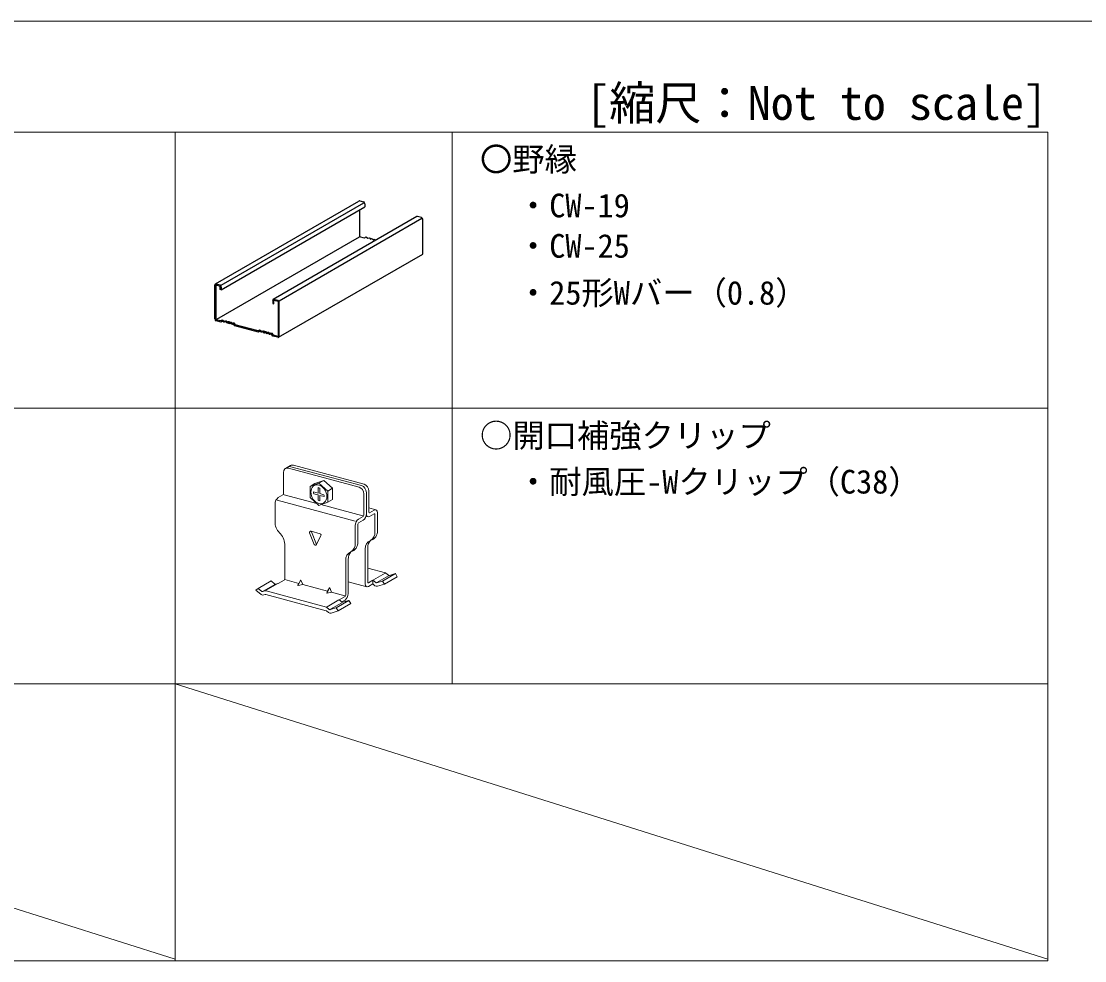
# Model space of a CAD drawing. Units: millimetres on the paper, enlarged 20 times. Extents: x -3900 to 3900, y -2693 to 2650.
# Drawn here: x -1152 to 0, y 1633 to 2650 of the extents above; entities that cross this region are included whole.
import ezdxf
from ezdxf.enums import TextEntityAlignment as Align

# ---------------------------------------------------------------- set-up
doc = ezdxf.new("R2010")
doc.units = ezdxf.units.MM
doc.header["$LTSCALE"] = 20
for name, color, linetype, lineweight in [('0-3_野縁', 2, 'Continuous', 25), ('0-B_補強金具・金具・その他', 3, 'Continuous', 18), ('F-3_野縁', 3, 'Continuous', 18)]:
    doc.layers.add(name, color=color, linetype=linetype, lineweight=lineweight)
doc.layers.add('0-6_文字', color=7, linetype='Continuous')
doc.layers.add('F-6_文字', color=7, linetype='Continuous')
doc.styles.add('ＭＳ ゴシック', font='')
doc.styles.get('ＭＳ ゴシック').set_extended_font_data('MS Gothic')

msp = doc.modelspace()

# ---------------------------------------------------------------- linework, layer by layer
at = {"layer": '0-3_野縁'}
for p, q in [((-941.59, 2365.57), (-786.08, 2455.36)), ((-785.26, 2455.45), (-781.09, 2454.33)), ((-935.21, 2364.17), (-780.73, 2453.36)), ((-935.21, 2359.37), (-779.69, 2449.16)), ((-785.54, 2445.78), (-785.54, 2416.67)), ((-779.69, 2452.36), (-779.69, 2449.16)), ((-723.49, 2438.59), (-879, 2348.8)), ((-872.61, 2347.4), (-717.91, 2436.72)), ((-718.49, 2437.56), (-722.67, 2438.68)), ((-717.1, 2397.98), (-717.1, 2435.59)), ((-940.14, 2327.42), (-785.54, 2416.67)), ((-780.25, 2415.26), (-785.54, 2416.67)), ((-780.25, 2415.26), (-778.65, 2416.43)), ((-776.57, 2415.07), (-775.17, 2415.5)), ((-775.17, 2415.5), (-774.48, 2415.31)), ((-774.48, 2415.31), (-773.44, 2414.23)), ((-773.44, 2414.23), (-772.39, 2414.75)), ((-772.39, 2414.75), (-771.7, 2414.57)), ((-771.7, 2414.57), (-770.65, 2413.49)), ((-770.65, 2413.49), (-769.61, 2414.01)), ((-769.61, 2414.01), (-768.92, 2413.82)), ((-768.92, 2413.82), (-767.87, 2412.74)), ((-873.18, 2307.86), (-717.1, 2397.98)), ((-942.16, 2327.64), (-942.16, 2364.44)), ((-941.05, 2364.46), (-936.32, 2363.19)), ((-941.05, 2364.46), (-941.05, 2326.89)), ((-940.77, 2365.66), (-936.6, 2364.55)), ((-935.21, 2362.57), (-935.21, 2359.37)), ((-935.21, 2359.37), (-935.9, 2359.56)), ((-879.57, 2347.67), (-879.57, 2344.47)), ((-873.73, 2346.42), (-878.46, 2347.69)), ((-874, 2347.77), (-878.18, 2348.89)), ((-873.73, 2346.42), (-873.73, 2308.85)), ((-872.61, 2309), (-872.61, 2345.8)), ((-935.76, 2325.47), (-941.05, 2326.89)), ((-935.41, 2324.23), (-940.77, 2325.66)), ((-935.76, 2325.47), (-934.16, 2326.65)), ((-932.08, 2325.29), (-930.68, 2325.71)), ((-930.68, 2325.71), (-929.99, 2325.53)), ((-929.99, 2325.53), (-928.95, 2324.45)), ((-928.95, 2324.45), (-927.9, 2324.97)), ((-927.9, 2324.97), (-927.21, 2324.78)), ((-927.21, 2324.78), (-926.16, 2323.7)), ((-926.16, 2323.7), (-925.12, 2324.22)), ((-925.12, 2324.22), (-924.43, 2324.04)), ((-924.43, 2324.04), (-923.38, 2322.96)), ((-923.38, 2322.96), (-922.34, 2323.48)), ((-922.34, 2323.48), (-921.64, 2323.29)), ((-920.39, 2320.2), (-921.99, 2322.23)), ((-921.64, 2323.29), (-920.04, 2321.26)), ((-895.42, 2314.67), (-920.04, 2321.26)), ((-895.42, 2314.67), (-893.83, 2315.84)), ((-893.83, 2315.84), (-893.13, 2315.65)), ((-893.13, 2315.65), (-891.74, 2314.48)), ((-891.74, 2314.48), (-890.35, 2314.91)), ((-890.35, 2314.91), (-889.65, 2314.72)), ((-889.65, 2314.72), (-888.61, 2313.64)), ((-888.61, 2313.64), (-887.57, 2314.16)), ((-887.57, 2314.16), (-886.87, 2313.97)), ((-886.87, 2313.97), (-885.83, 2312.89)), ((-885.83, 2312.89), (-884.78, 2313.42)), ((-884.78, 2313.42), (-884.09, 2313.23)), ((-884.09, 2313.23), (-882.7, 2312.06)), ((-882.7, 2312.06), (-881.31, 2312.48)), ((-879.36, 2309.21), (-880.96, 2311.24)), ((-874.01, 2307.78), (-879.36, 2309.21)), ((-873.73, 2308.85), (-879.01, 2310.27))]:
    msp.add_line(p, q, dxfattribs=at)
for points in [[(-778.65, 2416.43), (-777.96, 2416.24), (-776.57, 2415.07)], [(-935.21, 2359.37), (-936.32, 2359.67), (-936.32, 2363.19)], [(-879.57, 2344.47), (-878.46, 2344.17), (-878.46, 2347.69)], [(-921.99, 2322.23), (-923.03, 2321.71), (-923.73, 2321.9), (-924.77, 2322.98), (-925.82, 2322.46), (-926.51, 2322.64), (-927.56, 2323.72), (-928.6, 2323.2), (-929.29, 2323.39), (-930.34, 2324.47), (-931.73, 2324.04), (-932.42, 2324.23), (-933.81, 2325.4), (-935.41, 2324.23)], [(-934.16, 2326.65), (-933.47, 2326.46), (-932.08, 2325.29)], [(-890, 2313.66), (-891.39, 2313.23), (-892.09, 2313.42), (-893.48, 2314.59), (-895.08, 2313.42), (-920.39, 2320.2)], [(-880.96, 2311.24), (-882.35, 2310.81), (-883.05, 2311), (-884.44, 2312.17), (-885.48, 2311.65), (-886.18, 2311.84), (-887.22, 2312.92), (-888.26, 2312.39), (-888.96, 2312.58), (-890, 2313.66)], [(-881.31, 2312.48), (-880.61, 2312.3), (-879.01, 2310.27)]]:
    msp.add_lwpolyline(points, dxfattribs=at)
for centre, start_param, end_param in [((-785.26, 2453.85), 5.6914085, 6.3251409), ((-781.09, 2452.73), 4.1206122, 5.6914085), ((-722.67, 2437.08), 5.6914085, 6.3251409), ((-718.49, 2435.96), 4.1206122, 5.6914085), ((-940.77, 2364.06), 5.6914085, 7.2622048), ((-936.6, 2362.95), 4.1206122, 5.6914085), ((-878.18, 2347.29), 5.6914085, 7.2622048), ((-874, 2346.17), 4.1206122, 5.6914085), ((-940.77, 2327.26), 0.9790195, 2.5498158), ((-874, 2309.37), 2.5498158, 4.1206122)]:
    msp.add_ellipse(centre, major_axis=(-0.78, 1.54), ratio=0.751651, start_param=start_param, end_param=end_param, dxfattribs=at)
at = {"layer": '0-B_補強金具・金具・その他'}
for p, q in [((-865.65, 2165.76), (-860.11, 2168.96)), ((-862.57, 2166.09), (-786.06, 2145.59)), ((-859.79, 2167.69), (-783.29, 2147.19)), ((-857.02, 2169.29), (-780.52, 2148.79)), ((-867.78, 2161.49), (-867.78, 2138.49)), ((-839.07, 2146.41), (-829.51, 2149.84)), ((-839.07, 2146.41), (-833.88, 2149.41)), ((-839.07, 2134.41), (-839.07, 2146.41)), ((-830.38, 2139.08), (-830.38, 2145.01)), ((-829.51, 2149.84), (-824.32, 2152.84)), ((-828.64, 2138.61), (-828.64, 2144.28)), ((-819.95, 2141.28), (-814.75, 2144.28)), ((-874.55, 2131.51), (-790.06, 2108.88)), ((-868.48, 2137.09), (-873.53, 2134.17)), ((-866.94, 2137.27), (-831.73, 2127.83)), ((-829.51, 2125.84), (-839.07, 2134.41)), ((-830.38, 2139.08), (-835.24, 2140.38)), ((-830.38, 2137.08), (-835.03, 2138.32)), ((-830.38, 2137.08), (-830.38, 2131.41)), ((-828.64, 2138.61), (-823.99, 2137.37)), ((-828.64, 2136.61), (-823.78, 2135.31)), ((-828.64, 2136.61), (-828.64, 2130.68)), ((-819.95, 2129.28), (-814.75, 2132.28)), ((-780.85, 2138.2), (-780.85, 2115.2)), ((-778.08, 2139.8), (-778.08, 2116.8)), ((-775.31, 2141.4), (-775.31, 2118.4)), ((-877, 2127.17), (-877, 2108.17)), ((-819.95, 2129.28), (-829.51, 2125.84)), ((-827.29, 2126.64), (-781.8, 2114.45)), ((-775.31, 2123.05), (-767.81, 2121.04)), ((-769.56, 2120.72), (-774.61, 2117.8)), ((-781.54, 2113.8), (-786.6, 2110.88)), ((-781.54, 2109.8), (-786.6, 2106.88)), ((-774.61, 2113.8), (-769.56, 2116.72)), ((-768.86, 2116.12), (-768.86, 2102.81)), ((-766.09, 2117.72), (-766.09, 2098.79)), ((-828.08, 2095.06), (-837.96, 2097.71)), ((-832.17, 2083.4), (-837.59, 2097.08)), ((-790.06, 2103.88), (-790.06, 2084.88)), ((-787.29, 2105.48), (-787.29, 2086.48)), ((-768.86, 2102.75), (-768.86, 2097.24)), ((-834.56, 2083.49), (-839.51, 2095.98)), ((-832.19, 2083.39), (-827.25, 2093.22)), ((-790.06, 2090.5), (-790.06, 2084.99)), ((-866.56, 2046.38), (-866.56, 2083.9)), ((-779.3, 2040.91), (-779.3, 2078.51)), ((-776.52, 2042.51), (-776.52, 2080.05)), ((-800.5, 2028.67), (-800.5, 2065.67)), ((-797.72, 2030.27), (-797.72, 2067.27)), ((-757.34, 2052.77), (-776.52, 2057.91)), ((-770.47, 2045.01), (-757.56, 2052.46)), ((-760.55, 2043.92), (-746.69, 2051.92)), ((-756.95, 2052.57), (-754.06, 2050.13)), ((-753.13, 2049.94), (-746.69, 2051.92)), ((-746.69, 2051.92), (-744.59, 2048.56)), ((-889.9, 2032.84), (-877.23, 2040.16)), ((-886.57, 2033.82), (-873.94, 2041.12)), ((-877.39, 2040.66), (-881.33, 2043.98)), ((-876.45, 2040.47), (-873.49, 2041.38)), ((-867.26, 2044.98), (-873.49, 2041.38)), ((-866.56, 2045.38), (-851.35, 2041.3)), ((-852.16, 2039.27), (-851.35, 2041.3)), ((-849.67, 2044.23), (-852.01, 2039.5)), ((-851.92, 2039), (-847, 2040.13)), ((-849.38, 2044.86), (-851.35, 2041.3)), ((-849.02, 2044.84), (-847, 2040.13)), ((-847, 2040.13), (-820.06, 2032.91)), ((-797.72, 2042.98), (-777.58, 2037.59)), ((-770.98, 2044.71), (-775.83, 2041.91)), ((-770.98, 2040.71), (-775.83, 2037.91)), ((-770.98, 2044.71), (-770.98, 2040.71)), ((-767.92, 2042.13), (-770.98, 2044.71)), ((-768.75, 2038.84), (-770.98, 2040.71)), ((-766.98, 2041.94), (-760.55, 2043.92)), ((-766.58, 2042.32), (-754.28, 2049.41)), ((-765.94, 2038.26), (-758.45, 2040.56)), ((-760.55, 2043.92), (-758.45, 2040.56)), ((-744.59, 2048.56), (-758.45, 2040.56)), ((-892.08, 2029.36), (-897.78, 2034.17)), ((-891.24, 2032.66), (-895.18, 2035.98)), ((-888.17, 2033.12), (-890.31, 2032.47)), ((-887.62, 2029.29), (-889.26, 2028.79)), ((-887.07, 2029.3), (-821.5, 2011.73)), ((-886.52, 2033.15), (-821.28, 2015.67)), ((-820.86, 2030.89), (-820.06, 2032.91)), ((-818.37, 2035.84), (-820.71, 2031.12)), ((-820.63, 2030.62), (-815.71, 2031.75)), ((-818.08, 2036.47), (-820.06, 2032.91)), ((-817.72, 2036.46), (-815.71, 2031.75)), ((-815.71, 2031.75), (-801.33, 2027.9)), ((-820.65, 2016.04), (-807.86, 2023.42)), ((-816.88, 2013.28), (-804.58, 2020.37)), ((-810.85, 2014.88), (-796.99, 2022.88)), ((-794.89, 2019.52), (-808.75, 2011.52)), ((-801.19, 2027.27), (-807.42, 2023.67)), ((-804.36, 2021.09), (-807.42, 2023.67)), ((-801.19, 2023.27), (-804.61, 2021.3)), ((-803.42, 2020.9), (-796.99, 2022.88)), ((-796.99, 2022.88), (-794.89, 2019.52)), ((-818.22, 2013.09), (-821.28, 2015.67)), ((-821.11, 2011.53), (-819.05, 2009.8)), ((-817.28, 2012.9), (-810.85, 2014.88)), ((-816.24, 2009.22), (-808.75, 2011.52)), ((-810.85, 2014.88), (-808.75, 2011.52))]:
    msp.add_line(p, q, dxfattribs=at)
for points in [[(-833.88, 2149.41), (-824.32, 2152.84), (-814.75, 2144.28), (-814.75, 2132.28)], [(-829.51, 2149.84), (-819.95, 2141.28), (-819.95, 2129.28)], [(-897.78, 2034.17), (-895.18, 2035.98), (-881.33, 2043.98)]]:
    msp.add_lwpolyline(points, dxfattribs=at)
for centre, radius, start, end in [((-859.74, 2108), 17.26, 179.426, 223.66702), ((-838.3, 2096.46), 1.3, 75, 201.59334), ((-836.38, 2097.56), 1.3, 176.7981, 201.59334), ((-777.13, 2098.09), 11.06, 288.4246, 3.31499), ((-779.25, 2096.37), 10.41, 302.60826, 4.18634), ((-828.41, 2093.81), 1.3, 333.32765, 75), ((-798.33, 2085.84), 11.06, 288.4246, 3.31499), ((-833.36, 2083.97), 1.3, 201.59334, 333.32765), ((-800.45, 2084.12), 10.41, 302.60826, 4.18634), ((-757.6, 2051.8), 1, 49.86567, 75), ((-876.74, 2041.42), 1, 229.86567, 287.07718), ((-851.97, 2039.2), 0.2, 158.37667, 282.96018), ((-849.2, 2044.76), 0.2, 23.15273, 150.98053), ((-766.82, 2041.13), 3, 229.86567, 287.07718), ((-767.28, 2042.9), 1, 229.86567, 287.07718), ((-753.42, 2050.9), 1, 229.86567, 287.07718), ((-890.14, 2031.66), 3, 229.86567, 287.07718), ((-890.6, 2033.42), 1, 229.86567, 287.07718), ((-887.29, 2030.25), 3, 75, 107.07718), ((-887.33, 2028.34), 1, 75, 107.07718), ((-820.67, 2030.81), 0.2, 158.37667, 282.96018), ((-817.91, 2036.38), 0.2, 23.15273, 150.98053), ((-803.72, 2021.86), 1, 229.86567, 287.07718), ((-821.75, 2010.76), 1, 49.86567, 75), ((-817.12, 2012.09), 3, 229.86567, 287.07718), ((-817.58, 2013.86), 1, 229.86567, 287.07718)]:
    msp.add_arc(centre, radius, start, end, dxfattribs=at)
for centre, major_axis, ratio, start_param, end_param in [((-862.57, 2160.09), (-2.91, 5.76), 0.751651, 5.6914085, 7.2622048), ((-859.79, 2161.69), (-2.91, 5.76), 0.751651, 5.6914085, 6.3251409), ((-857.02, 2163.29), (-2.91, 5.76), 0.751651, 5.6914085, 6.3251409), ((-829.51, 2137.84), (-3.5, 6.92), 0.65557, 5.4742572, 5.7789525), ((-786.06, 2139.59), (-2.91, 5.76), 0.751651, 4.1206122, 5.6914085), ((-783.29, 2141.19), (-2.91, 5.76), 0.751651, 4.1206122, 5.6914085), ((-780.52, 2142.79), (-2.91, 5.76), 0.751651, 4.1206122, 5.6914085), ((-873.53, 2129.17), (-1.88, -5.28), 0.550454, 3.7155639, 5.2863602), ((-868.48, 2138.09), (-0.38, -1.06), 0.550454, 0.5739712, 2.1447675), ((-829.51, 2137.84), (-3.5, 6.92), 0.65557, 0.8959103, 1.1852374), ((-829.51, 2137.84), (-3.5, 6.92), 0.65557, 2.3326645, 2.6373598), ((-829.51, 2137.84), (-3.5, 6.92), 0.65557, 4.037503, 4.32683), ((-769.56, 2115.72), (-1.88, -5.28), 0.550454, 2.1447675, 3.7155639), ((-786.6, 2105.88), (-1.88, -5.28), 0.550454, 3.7155639, 5.2863602), ((-781.54, 2114.8), (-1.88, -5.28), 0.550454, 0.5739712, 2.1447675), ((-781.54, 2114.8), (-0.38, -1.06), 0.550454, 0.5739712, 2.1447675), ((-774.61, 2118.8), (-1.88, -5.28), 0.550454, 5.2863602, 6.8571565), ((-774.61, 2118.8), (-0.38, -1.06), 0.550454, 5.2863602, 6.8571565), ((-769.56, 2115.72), (-0.38, -1.06), 0.550454, 2.1447675, 3.7155639), ((-786.6, 2105.88), (-0.38, -1.06), 0.550454, 3.7155639, 5.2863602), ((-877, 2086.69), (-5.82, 11.52), 0.751651, 4.1206122, 5.216214), ((-768.86, 2075.66), (-5.82, 11.52), 0.751651, 6.1637721, 7.2622048), ((-766.09, 2077.26), (-5.82, 11.52), 0.751651, 0.207544, 0.9790195), ((-790.06, 2063.4), (-5.82, 11.52), 0.751651, 6.1637721, 7.3055811), ((-787.29, 2065), (-5.82, 11.52), 0.751651, 0.207544, 1.0223958), ((-867.26, 2045.98), (-0.38, -1.06), 0.550454, 0.5739712, 2.1447675), ((-775.83, 2042.91), (-1.88, -5.28), 0.550454, 5.2863602, 6.8571565), ((-775.83, 2042.91), (-0.38, -1.06), 0.550454, 5.2863602, 6.8571565), ((-801.19, 2028.27), (-1.88, -5.28), 0.550454, 0.5739712, 2.1447675), ((-801.19, 2028.27), (-0.38, -1.06), 0.550454, 0.5739712, 2.1447675)]:
    msp.add_ellipse(centre, major_axis=major_axis, ratio=ratio, start_param=start_param, end_param=end_param, dxfattribs=at)
msp.add_ellipse((-829.51, 2137.84), major_axis=(-4.85, 9.6), ratio=0.751651, dxfattribs=at)
at = {"layer": 'F-3_野縁'}
for p, q in [((-3900, 2650), (3900, 2650)), ((-3820, 2530), (-40, 2530)), ((-985, 2530), (-985, 1632.75)), ((-40, 2530), (-40, 1632.75)), ((-3820, 2230.92), (-40, 2230.92)), ((-3820, 1932.75), (-40, 1932.75)), ((-1930, 1932.75), (-985, 1634.58)), ((-985, 1932.75), (-40, 1634.58)), ((-3820, 1632.75), (-40, 1632.75))]:
    msp.add_line(p, q, dxfattribs=at)
at = {"layer": 'F-3_野縁', "color": 4, "lineweight": 9}
msp.add_line((-685, 2530), (-685, 1932.75), dxfattribs=at)

# ---------------------------------------------------------------- texts
at = {"layer": '0-6_文字', "style": 'ＭＳ ゴシック'}
for s, p in [('〇野縁', (-655, 2480)), ('・CW-19', (-615, 2430)), ('・CW-25', (-615, 2386.25)), ('・25形Wバー（0.8）', (-615, 2335.46)), ('○開口補強クリップ', (-655, 2180.92)), ('・耐風圧-Wクリップ（C38）', (-615, 2130.92))]:
    msp.add_text(s, height=25.66, dxfattribs=at).set_placement(p, align=Align.BOTTOM_LEFT)
at = {"layer": 'F-6_文字', "style": 'ＭＳ ゴシック'}
msp.add_text('[縮尺：Not to scale]', height=36.66, dxfattribs=at).set_placement((-540, 2532.25), align=Align.BOTTOM_LEFT)

doc.saveas('drawing.dxf')
